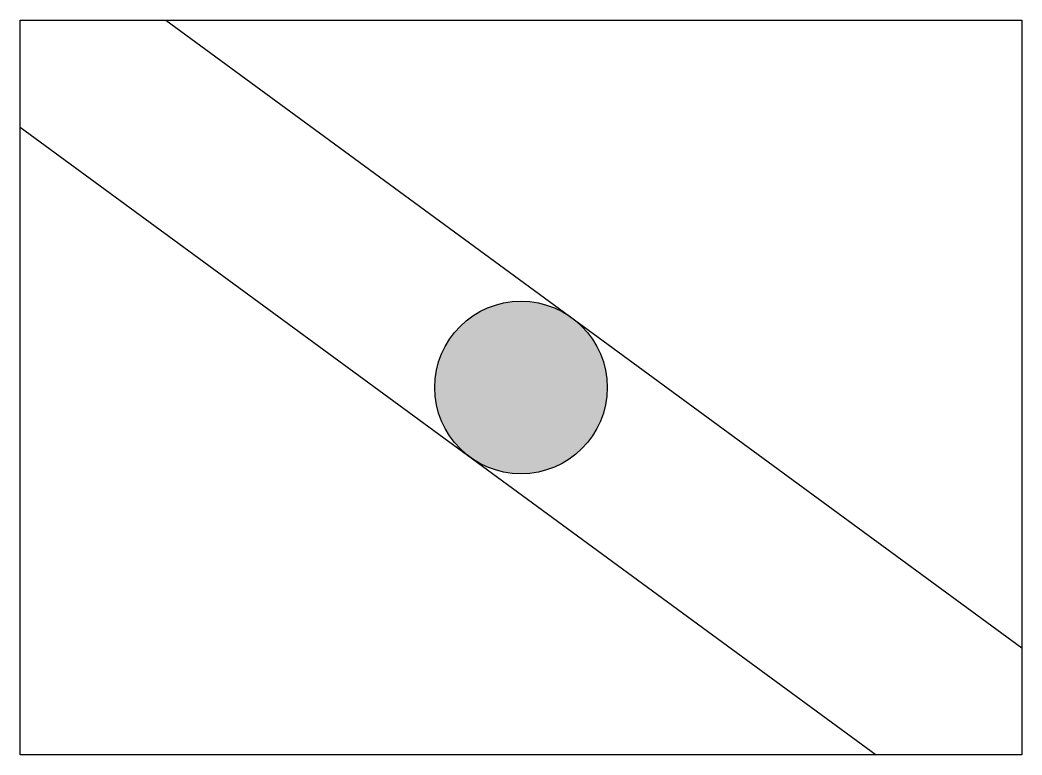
# Model space of a CAD drawing. Header units: millimetres. Extents: x -150 to 150, y -110 to 110.
import ezdxf

# ---------------------------------------------------------------- set-up
doc = ezdxf.new("R2010")
doc.units = ezdxf.units.MM

msp = doc.modelspace()

# ---------------------------------------------------------------- hatches: boundary and pattern name
at = {"linetype": 'ByBlock', "lineweight": -2}
h = msp.add_hatch(color=0, dxfattribs=at)
h.dxf.hatch_style = 1
h.paths.add_polyline_path([(25.83, 0, 1), (-25.83, 0, 1)])

# ---------------------------------------------------------------- linework, layer by layer
at = {"color": 0, "linetype": 'ByBlock', "lineweight": -2}
for p, q in [((-150, 110), (150, 110)), ((-150, -110), (-150, 110)), ((-106.32, 110), (150, -77.97)), ((150, 110), (150, -110)), ((-150, 77.97), (106.32, -110)), ((150, -110), (-150, -110))]:
    msp.add_line(p, q, dxfattribs=at)
msp.add_circle((0, 0), 25.83, dxfattribs=at)

doc.saveas('drawing.dxf')
